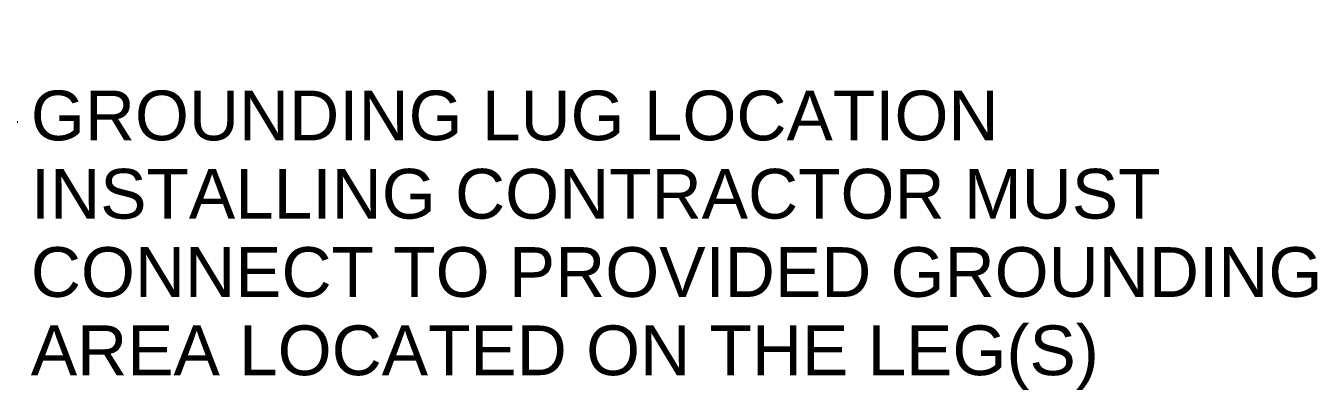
# Model space of a CAD drawing. Header units: inches. Extents: x 12 to 318, y 5 to 204.
# Drawn here: x 160.49 to 190.13, y 143.43 to 151.78 of the extents above; entities that cross this region are included whole.
import ezdxf

# ---------------------------------------------------------------- set-up
doc = ezdxf.new("R2010")
doc.units = ezdxf.units.IN
doc.header["$LTSCALE"] = 9.5
doc.header["$MEASUREMENT"] = 0
doc.layers.add('Symbol', color=7, linetype='Continuous', lineweight=25)
doc.styles.add('Standard D-E', font='arial.ttf')
doc.dimstyles.new('Default D-E$7', dxfattribs={"dimscale": 9.5, "dimtxt": 0.15, "dimasz": 0.098425, "dimexe": 0.125, "dimexo": 0.0625, "dimgap": 0.031496, "dimtad": 0, "dimtih": 1, "dimtoh": 1, "dimrnd": 1e-08, "dimzin": 4, "dimdsep": 46, "dimtxsty": 'Standard D-E', "dimcen": 0.09, "dimdle": 0.393701, "dimclrd": 256, "dimclre": 256, "dimclrt": 256, "dimadec": 0, "dimazin": 1, "dimtfac": 1, "dimtofl": 0, "dimtmove": 0, "dimatfit": 3, "dimfxl": 1, "dimtolj": 1, "dimtzin": 4, "dimlwd": -1, "dimlwe": -1, "dimarcsym": 0})

msp = doc.modelspace()

# ---------------------------------------------------------------- texts
at = {"layer": 'Symbol', "insert": (160.609802, 150.299701), "char_height": 1.14000001, "width": 29.64782011, "attachment_point": 1, "line_spacing_factor": 0.944221, "style": 'Standard D-E'}
msp.add_mtext('\\fArial|b0|i0;\\H1.1400;GROUNDING LUG LOCATION\\P\\fArial|b0|i0;\\H1.1400;INSTALLING CONTRACTOR MUST\\P\\fArial|b0|i0;\\H1.1400;CONNECT TO PROVIDED GROUNDING\\P\\fArial|b0|i0;\\H1.1400;AREA LOCATED ON THE LEG(S)\\P', dxfattribs=at)

# ---------------------------------------------------------------- leaders
at = {"layer": 'Symbol', "annotation_type": 0, "has_hookline": 1, "hookline_direction": 0, "text_width": 29.461924}
msp.add_leader([(157.22466, 151.783469), (159.37555, 149.587201), (160.310589, 149.587201)], dimstyle='Default D-E$7', override={"dimtad": 0}, dxfattribs=at)

doc.saveas('drawing.dxf')
